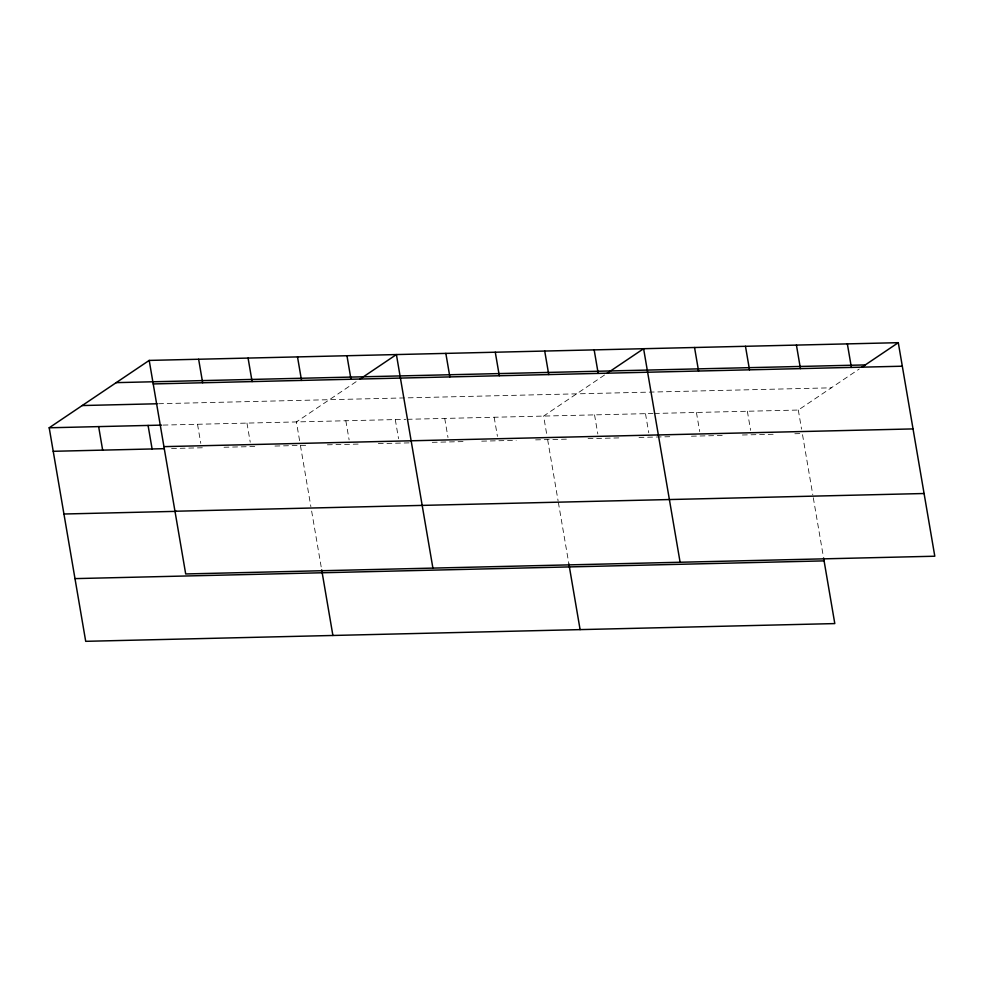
<?xml version="1.0" encoding="UTF-8"?>
<svg xmlns="http://www.w3.org/2000/svg" width="984" height="984" viewBox="0 0 984 984"><rect width="100%" height="100%" fill="white"/><g stroke="black" fill="none" stroke-linecap="round" stroke-linejoin="round"><path stroke-width="0.74" stroke-dasharray="4.92 3.69" d="M356.122 381.706L296.405 421.927L299.665 441.041M604.533 375.027L543.611 416.072L546.87 435.186M654.471 413.452L798.307 410.045L859.229 369M158.608 403.735L831.308 387.819M163.061 425.088L405.777 419.332M407.265 419.307L652.982 413.489M171.573 448.495L204.537 447.72M224.02 447.253L256.972 446.478M274.954 446.047L307.918 445.272M327.389 444.805L360.353 444.03M378.336 443.599L409.799 442.862M432.271 442.32L463.735 441.582M481.705 441.152L516.169 440.34M535.64 439.873L568.604 439.098M588.075 438.643L619.539 437.892M639.022 437.425L671.974 436.65M691.457 436.195L724.421 435.408M742.391 434.989L775.355 434.202M794.838 433.747L802.329 433.563L812.784 494.78M798.307 410.045L801.566 429.159M813.288 497.744L823.337 556.477M747.36 411.251L750.632 430.365M696.426 412.456L699.698 431.57M645.492 413.661L648.751 432.776M594.545 414.867L597.817 433.981M547.633 439.59L558.088 500.807M558.346 502.295L568.887 563.967M494.165 417.241L497.437 436.355M444.731 418.409L447.991 437.523M395.285 419.59L398.557 438.692M345.839 420.758L349.111 439.86M300.428 445.444L310.882 506.662M311.645 511.09L321.436 568.358M246.959 423.095L250.231 442.21M197.526 424.264L200.785 443.378"/><path stroke-width="1.48" d="M823.583 557.94L834.801 623.585L85.706 641.322L49.2 427.782L149.199 360.415L898.294 342.678L934.8 556.218L185.693 573.955L149.199 360.415M359.763 379.246L396.404 354.56L432.898 568.1M606.968 373.391L643.61 348.717L680.104 562.245M861.652 367.364L898.294 342.678M116.198 382.641L865.305 364.916M153.221 383.932L902.316 366.208M82.201 405.543L157.108 403.772M49.2 427.782L161.56 425.113M163.934 446.638L913.041 428.913M53.222 451.299L164.082 448.679M174.98 511.249L924.087 493.513M63.935 514.005L176.308 511.348M74.981 578.617L824.088 560.88M847.359 343.883L851.381 367.413M796.425 345.089L800.447 368.619M745.478 346.307L749.5 369.824M694.544 347.512L698.566 371.029M594.164 349.886L598.186 373.403M544.718 351.054L548.74 374.572M568.887 563.967L580.105 629.612M495.284 352.223L499.306 375.74M445.838 353.391L449.86 376.909M346.958 355.741L350.981 379.258M297.512 356.909L301.534 380.427M321.682 569.822L332.899 635.467M248.079 358.078L252.101 381.595M198.633 359.246L202.655 382.764M148.08 425.432L152.102 448.962M98.646 426.613L102.656 450.131"/></g></svg>
